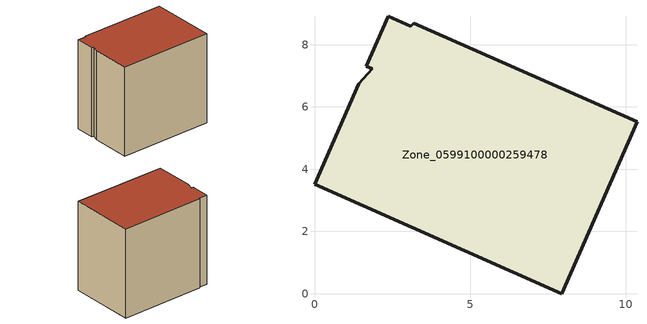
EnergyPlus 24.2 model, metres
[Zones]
Zone_0599100000259478
 floor ground (C_G): 1.67,7.31 2.37,8.91 3.1,8.59 3.18,8.69 10.36,5.53 7.94,0 0,3.51 1.42,6.75 1.86,7.23 z0
 wall outside (C_F): 0,3.51 7.94,0 10.36,5.53 3.18,8.69 3.1,8.59 2.37,8.91 1.67,7.31 1.86,7.23 1.42,6.75 0,3.51 z0:8.27
 roof outside (C_R): 2.37,8.91 1.67,7.31 1.86,7.23 1.42,6.75 0,3.51 7.94,0 10.36,5.53 3.18,8.69 3.1,8.59 z8.27
[BUILDING]
Pand.0599100000259478: North Axis=0; Terrain=City; Loads Convergence Tolerance Value=0.04; Temperature Convergence Tolerance Value=0.4; Solar Distribution=FullExterior; Maximum Number of Warmup Days=25; Minimum Number of Warmup Days=1
[Site:Location]
Rotterdam.The.Hague.AP_ZH_NLD Design_Conditions: Latitude=51.96; Longitude=4.45; Time Zone=1; Elevation=-4.5
[SITE:GROUNDTEMPERATURE:BUILDINGSURFACE]
18, 18, 18, 18, 18, 18, 18, 18, 18, 18, 18, 18
[MATERIAL] Thermal Absorptance=0.9; Solar Absorptance=0.7; Visible Absorptance=0.7
Name | Roughness | Thickness | Conductivity | Density | Specific Heat
G.TC.1946-1964 | MediumSmooth | 0.15 | 1 | 540 | 1210
F.TC.1946-1964 | Rough | 0.3 | 0.857143 | 1920 | 840
R.TC.1946-1964 | MediumRough | 0.2 | 0.235294 | 1500 | 1000
[CONSTRUCTION]
C_G: G.TC.1946-1964
C_F: F.TC.1946-1964
C_R: R.TC.1946-1964
[ZONE]
Zone_0599100000259478: Type=1; Multiplier=1; Ceiling Height=Autocalculate; Volume=Autocalculate; Floor Area=autocalculate; Part of Total Floor Area=Yes
[ZONEINFILTRATION:DESIGNFLOWRATE]
Infil_Zone_0599100000259478: Zone or ZoneList or Space or SpaceList=Zone_0599100000259478; Schedule=AlwaysOn; Design Flow Rate Calculation Method=Flow/Area; Flow Rate per Floor Area=0.003; Constant Term Coefficient=1; Temperature Term Coefficient=0; Velocity Term Coefficient=0; Velocity Squared Term Coefficient=0
[HVACTEMPLATE:ZONE:IDEALLOADSAIRSYSTEM]
Zone_0599100000259478: Maximum Heating Supply Air Temperature=50; Minimum Cooling Supply Air Temperature=13; Maximum Heating Supply Air Humidity Ratio=0.0156; Minimum Cooling Supply Air Humidity Ratio=0.0077; Heating Limit=NoLimit; Cooling Limit=NoLimit; Dehumidification Control Type=ConstantSensibleHeatRatio; Cooling Sensible Heat Ratio=0.7; Dehumidification Setpoint=60; Humidification Control Type=None; Humidification Setpoint=30; Outdoor Air Method=None; Outdoor Air Flow Rate per Person=0.00944; Outdoor Air Flow Rate per Zone Floor Area=0; Outdoor Air Flow Rate per Zone=0; Demand Controlled Ventilation Type=None; Outdoor Air Economizer Type=NoEconomizer; Heat Recovery Type=None; Sensible Heat Recovery Effectiveness=0.7; Latent Heat Recovery Effectiveness=0.65
[ZONECONTROL:THERMOSTAT]
ThermostatControl_Zone_0599100000259478: Zone or ZoneList=Zone_0599100000259478; Control Type Schedule=DualSetpointControlType; Control 1=Thermostat_Zone_0599100000259478; Temperature Difference Between Cutout And Setpoint=0
[THERMOSTATSETPOINT:DUALSETPOINT]
Thermostat_Zone_0599100000259478: Heating Setpoint Temperature Schedule=HeatingSetpoint_Zone_0599100000259478; Cooling Setpoint Temperature Schedule=CoolingSetpoint_Zone_0599100000259478
[SCHEDULE:COMPACT]
HeatingSetpoint_Zone_0599100000259478: Through: 12/31, For: AllDays, Until: 24:00, 21
CoolingSetpoint_Zone_0599100000259478: Through: 12/31, For: AllDays, Until: 24:00, 24
DualSetpointControlType: Through: 12/31, For: AllDays, Until: 24:00, 4
AlwaysOn: Through: 12/31, For: AllDays, Until: 24:00, 1
